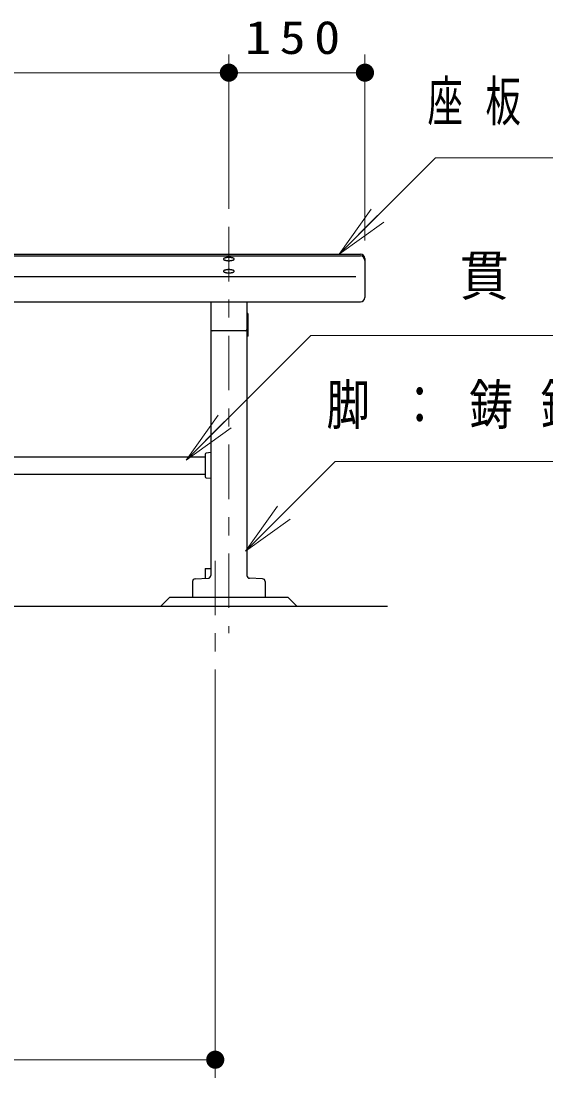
# Model space of a CAD drawing. Units: millimetres on the paper, scale 1:20. Extents: x -365 to 0, y -26 to 257.
# Drawn here: x -248.4 to -219.5, y 90.4 to 148.6 of the extents above; entities that cross this region are included whole.
import ezdxf

# ---------------------------------------------------------------- set-up
doc = ezdxf.new("R2010")
doc.units = ezdxf.units.MM
doc.linetypes.add('USER2', pattern=[6, 3, -1, 1, -1])
doc.layers.add('LY_1', color=7, linetype='Continuous', lineweight=25)
doc.styles.add('ＭＳ ゴシック', font='')
doc.styles.get('ＭＳ ゴシック').set_extended_font_data('MS Gothic')

# ---------------------------------------------------------------- blocks, each defined once
blk = doc.blocks.new('filled_dot')
at = {"color": 0, "linetype": 'Continuous', "lineweight": -2, "const_width": 1.25}
blk.add_lwpolyline([(-0.625, 0, 1), (0.625, 0, 1)], format="xyb", close=True, dxfattribs=at)

msp = doc.modelspace()

# ---------------------------------------------------------------- linework, layer by layer
at = {"layer": 'LY_1', "lineweight": 13}
for p, q in [((-236.967, 138.25), (-236.967, 146.75)), ((-229.467, 136.5), (-229.467, 146.75)), ((-281.967, 145.75), (-236.967, 145.75)), ((-236.967, 145.75), (-229.467, 145.75)), ((-230.893, 135.75), (-229.125, 138.225)), ((-230.893, 135.75), (-228.771, 137.871)), ((-228.418, 137.518), (-230.893, 135.75)), ((-239.322, 124.401), (-237.554, 126.876)), ((-239.322, 124.401), (-237.201, 126.522)), ((-236.847, 126.169), (-239.322, 124.401)), ((-236.056, 119.377), (-234.289, 121.851)), ((-236.056, 119.377), (-233.935, 121.498)), ((-233.581, 121.144), (-236.056, 119.377)), ((-237.717, 112.853), (-237.717, 90.353)), ((-237.717, 91.353), (-281.217, 91.353))]:
    msp.add_line(p, q, dxfattribs=at)
at = {"layer": 'LY_1', "linetype": 'USER2', "lineweight": 13}
for p, q in [((-236.967, 137.25), (-236.967, 114.853)), ((-237.717, 118.853), (-237.717, 113.853))]:
    msp.add_line(p, q, dxfattribs=at)
at = {"layer": 'LY_1', "color": 4}
for p, q in [((-289.217, 135.75), (-229.717, 135.75)), ((-289.217, 135.649), (-229.717, 135.649)), ((-229.467, 135.5), (-229.467, 133.365)), ((-289.217, 133.115), (-229.717, 133.115)), ((-237.967, 133.115), (-237.967, 118.037)), ((-235.967, 133.115), (-235.967, 118.037)), ((-235.917, 132.478), (-235.967, 132.503)), ((-235.917, 132.478), (-235.917, 131.228)), ((-236.042, 131.528), (-237.892, 131.528)), ((-235.917, 131.228), (-235.967, 131.203)), ((-238.267, 124.733), (-238.267, 123.473)), ((-237.967, 124.81), (-238.223, 124.783)), ((-280.667, 124.581), (-238.267, 124.581)), ((-280.667, 123.626), (-238.267, 123.626)), ((-238.223, 123.423), (-237.967, 123.397)), ((-238.967, 117.709), (-238.967, 116.853)), ((-238.823, 117.859), (-238.111, 117.887)), ((-235.111, 117.859), (-235.823, 117.887)), ((-234.967, 117.709), (-234.967, 116.853)), ((-240.217, 116.853), (-240.717, 116.353)), ((-240.217, 116.853), (-233.717, 116.853)), ((-233.717, 116.853), (-233.217, 116.353)), ((-278.217, 116.353), (-228.217, 116.353))]:
    msp.add_line(p, q, dxfattribs=at)
at = {"layer": 'LY_1'}
for p, q in [((-288.967, 134.509), (-229.967, 134.509)), ((-238.266, 118.428), (-237.967, 118.428)), ((-238.266, 118.428), (-238.266, 117.881))]:
    msp.add_line(p, q, dxfattribs=at)
at = {"layer": 'LY_1', "lineweight": 13}
for points in [[(-230.893, 135.75), (-225.589, 141.053), (-186.569, 141.053)], [(-239.322, 124.401), (-232.449, 131.274), (-193.413, 131.274)], [(-236.056, 119.377), (-231.107, 124.326), (-198.059, 124.326)]]:
    msp.add_lwpolyline(points, dxfattribs=at)
at = {"layer": 'LY_1', "color": 4}
for points in [[(-236.667, 135.477), (-236.669, 135.485), (-236.672, 135.493), (-236.678, 135.5), (-236.685, 135.508), (-236.695, 135.515), (-236.708, 135.522), (-236.722, 135.528), (-236.738, 135.534), (-236.755, 135.54), (-236.775, 135.545), (-236.795, 135.55), (-236.817, 135.554), (-236.841, 135.558), (-236.865, 135.561), (-236.89, 135.563), (-236.915, 135.565), (-236.941, 135.566), (-236.967, 135.566), (-236.994, 135.566), (-237.019, 135.565), (-237.045, 135.563), (-237.07, 135.561), (-237.094, 135.558), (-237.117, 135.554), (-237.139, 135.55), (-237.16, 135.545), (-237.179, 135.54), (-237.197, 135.534), (-237.213, 135.528), (-237.227, 135.522), (-237.239, 135.515), (-237.249, 135.508), (-237.257, 135.5), (-237.263, 135.493), (-237.266, 135.485), (-237.267, 135.477), (-237.266, 135.469), (-237.263, 135.462), (-237.257, 135.454), (-237.249, 135.446), (-237.239, 135.439), (-237.227, 135.432), (-237.213, 135.426), (-237.197, 135.42), (-237.179, 135.414), (-237.16, 135.409), (-237.139, 135.404), (-237.117, 135.4), (-237.094, 135.396), (-237.07, 135.393), (-237.045, 135.391), (-237.019, 135.389), (-236.994, 135.388), (-236.967, 135.388), (-236.941, 135.388), (-236.915, 135.389), (-236.89, 135.391), (-236.865, 135.393), (-236.841, 135.396), (-236.817, 135.4), (-236.795, 135.404), (-236.775, 135.409), (-236.755, 135.414), (-236.738, 135.42), (-236.722, 135.426), (-236.708, 135.432), (-236.695, 135.439), (-236.685, 135.446), (-236.678, 135.454), (-236.672, 135.462), (-236.669, 135.469)], [(-236.667, 134.807), (-236.669, 134.815), (-236.672, 134.822), (-236.678, 134.83), (-236.685, 134.838), (-236.695, 134.845), (-236.708, 134.852), (-236.722, 134.858), (-236.738, 134.864), (-236.755, 134.87), (-236.775, 134.875), (-236.795, 134.88), (-236.817, 134.884), (-236.841, 134.888), (-236.865, 134.891), (-236.89, 134.893), (-236.915, 134.895), (-236.941, 134.896), (-236.967, 134.896), (-236.994, 134.896), (-237.019, 134.895), (-237.045, 134.893), (-237.07, 134.891), (-237.094, 134.888), (-237.117, 134.884), (-237.139, 134.88), (-237.16, 134.875), (-237.179, 134.87), (-237.197, 134.864), (-237.213, 134.858), (-237.227, 134.852), (-237.239, 134.845), (-237.249, 134.838), (-237.257, 134.83), (-237.263, 134.822), (-237.266, 134.815), (-237.267, 134.807), (-237.266, 134.799), (-237.263, 134.791), (-237.257, 134.784), (-237.249, 134.776), (-237.239, 134.769), (-237.227, 134.762), (-237.213, 134.756), (-237.197, 134.75), (-237.179, 134.744), (-237.16, 134.739), (-237.139, 134.734), (-237.117, 134.73), (-237.094, 134.726), (-237.07, 134.723), (-237.045, 134.721), (-237.019, 134.719), (-236.994, 134.718), (-236.967, 134.718), (-236.941, 134.718), (-236.915, 134.719), (-236.89, 134.721), (-236.865, 134.723), (-236.841, 134.726), (-236.817, 134.73), (-236.795, 134.734), (-236.775, 134.739), (-236.755, 134.744), (-236.738, 134.75), (-236.722, 134.756), (-236.708, 134.762), (-236.695, 134.769), (-236.685, 134.776), (-236.678, 134.784), (-236.672, 134.791), (-236.669, 134.799)]]:
    msp.add_lwpolyline(points, close=True, dxfattribs=at)
for centre, radius, start, end in [((-229.717, 135.5), 0.25, 0, 89.99998), ((-229.717, 135.399), 0.25, 0, 89.99998), ((-229.717, 133.365), 0.25, 270.00002, 0), ((-237.892, 131.603), 0.075, 179.99996, 269.99995), ((-236.042, 131.603), 0.075, 269.99996, 0), ((-238.217, 124.733), 0.05, 96.00842, 179.99996), ((-238.217, 123.473), 0.05, 179.99996, 263.99151), ((-238.817, 117.709), 0.15, 92.29005, 179.99996), ((-238.117, 118.037), 0.15, 272.28999, 0), ((-235.817, 118.037), 0.15, 179.99996, 267.70997), ((-235.117, 117.709), 0.15, 0, 87.70991)]:
    msp.add_arc(centre, radius, start, end, dxfattribs=at)

# ---------------------------------------------------------------- block references
at = {"layer": 'LY_1', "lineweight": 13, "xscale": 0.4, "yscale": 0.4}
msp.add_blockref('filled_dot', (-236.967, 145.75), dxfattribs=at)
at = {"layer": 'LY_1', "lineweight": 13, "xscale": 0.4, "yscale": 0.4, "rotation": 180}
for p in [(-236.967, 145.75), (-229.467, 145.75), (-237.717, 91.353)]:
    msp.add_blockref('filled_dot', p, dxfattribs=at)

# ---------------------------------------------------------------- texts
at = {"layer": 'LY_1', "style": 'ＭＳ ゴシック'}
for s, insert, char_height, attachment_point in [('\\T1.33;\\W1.15;150', (-233.217, 146.75), 1.833, 8), ('\\T1.64;\\W0.65;座板：合成木材\u3000８５Ｘ３０', (-226.019, 144.053), 2.199, 4), ('\\T1.63;\\W0.9;\u3000\u3000貫：φ１９．１Ｘ１．６', (-233.037, 134.274), 2.199, 4), ('\\T1.64;\\W0.8;脚：鋳鉄\u3000ＦＣ\u3000２００', (-231.588, 127.326), 2.199, 4)]:
    msp.add_mtext(s, dxfattribs=dict(at, insert=insert, char_height=char_height, attachment_point=attachment_point))

doc.saveas('drawing.dxf')
